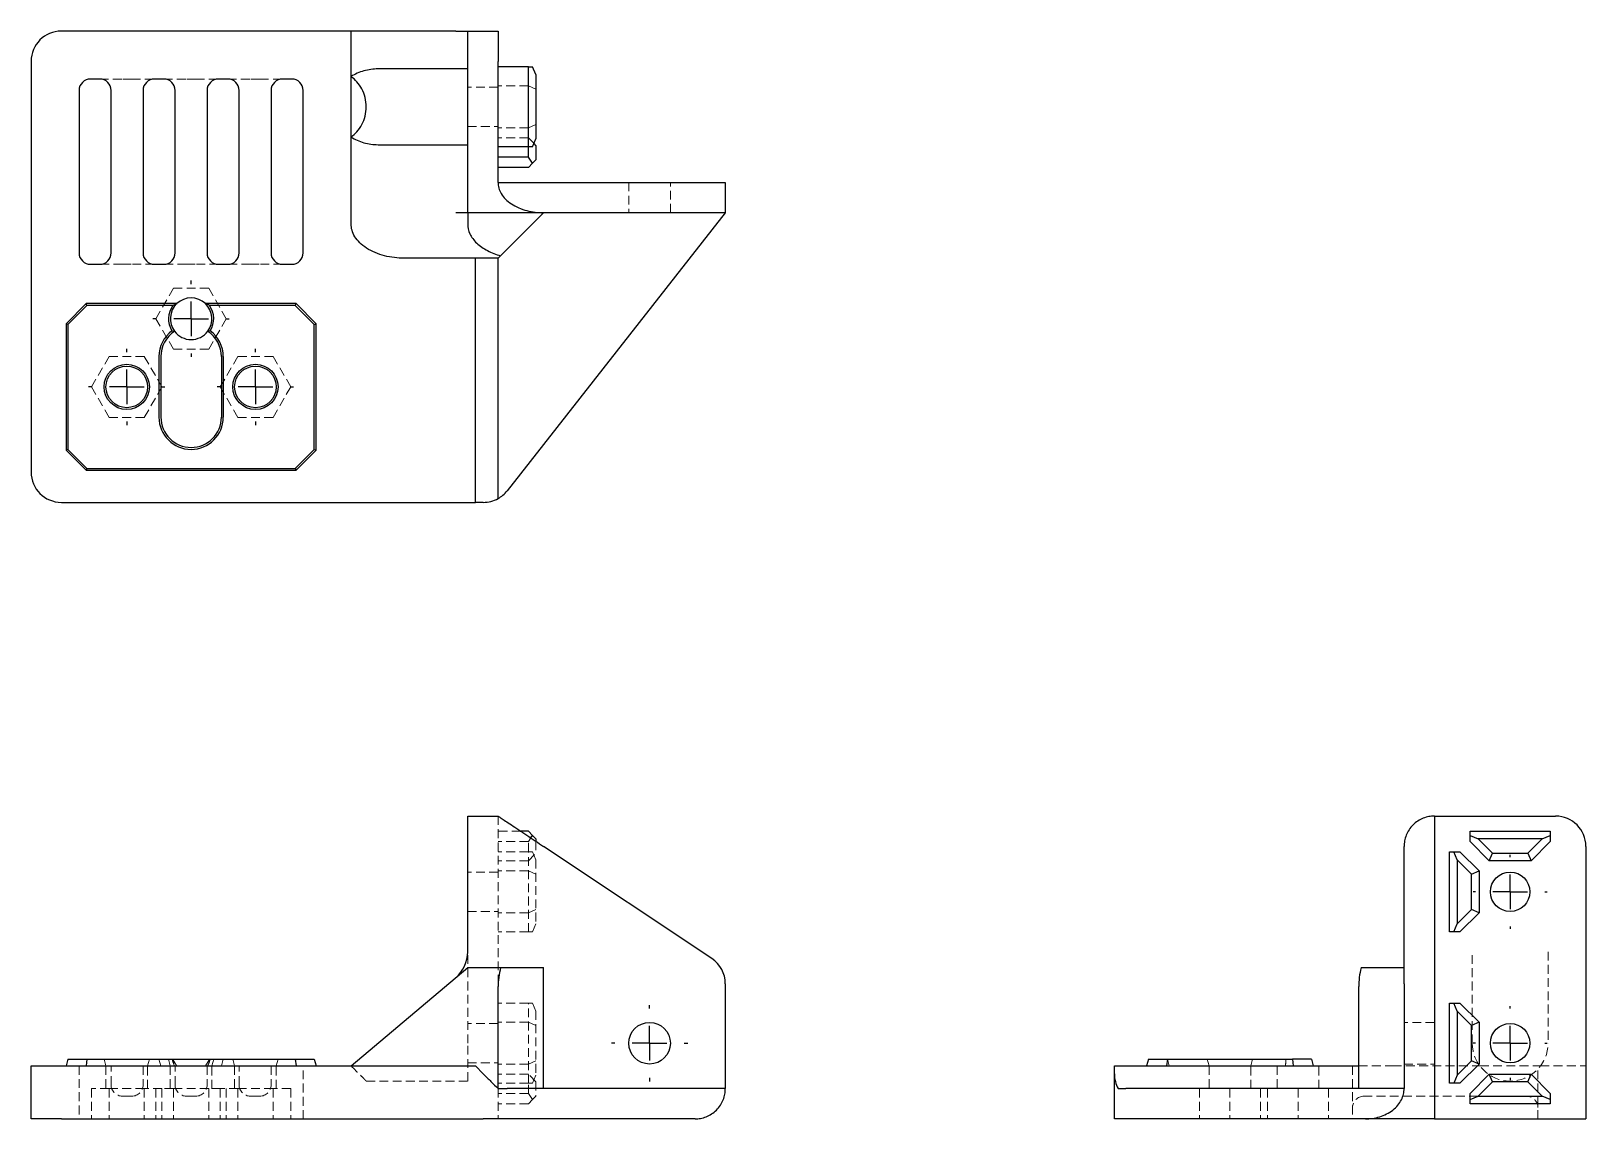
# Model space of a CAD drawing. Header units: millimetres. Extents: x 33 to 257, y 35 to 192.
import ezdxf

# ---------------------------------------------------------------- set-up
doc = ezdxf.new("R2010")
doc.units = ezdxf.units.MM
doc.linetypes.add('HIDDEN', pattern=[1.905, 1.27, -0.635])
doc.layers.add('10', color=7, linetype='Continuous')

# ---------------------------------------------------------------- blocks, each defined once
blk = doc.blocks.new('SW_CENTERMARKSYMBOL_0')
at = {"layer": '10', "color": 0}
for p, q in [((0, 5), (0, 5.5)), ((0, 0), (0, 2.5)), ((-5, 0), (-5.5, 0)), ((0, 0), (-2.5, 0)), ((0, 0), (0, -2.5)), ((0, 0), (2.5, 0)), ((5, 0), (5.5, 0)), ((0, -5), (0, -5.5))]:
    blk.add_line(p, q, dxfattribs=at)
blk = doc.blocks.new('SW_CENTERMARKSYMBOL_1')
at = {"layer": '10', "color": 0}
for p, q in [((0, 5), (0, 5.5)), ((0, 0), (0, 2.5)), ((-5, 0), (-5.5, 0)), ((0, 0), (-2.5, 0)), ((0, 0), (0, -2.5)), ((0, 0), (2.5, 0)), ((5, 0), (5.5, 0)), ((0, -5), (0, -5.5))]:
    blk.add_line(p, q, dxfattribs=at)
blk = doc.blocks.new('SW_CENTERMARKSYMBOL_2')
at = {"layer": '10', "color": 0}
for p, q in [((0, 5), (0, 5.5)), ((0, 0), (0, 2.5)), ((-5, 0), (-5.5, 0)), ((0, 0), (-2.5, 0)), ((0, 0), (0, -2.5)), ((0, 0), (2.5, 0)), ((5, 0), (5.5, 0)), ((0, -5), (0, -5.5))]:
    blk.add_line(p, q, dxfattribs=at)
blk = doc.blocks.new('SW_CENTERMARKSYMBOL_3')
at = {"layer": '10', "color": 0}
for p, q in [((0, 5), (0, 5.5)), ((0, 0), (0, 2.5)), ((-5, 0), (-5.5, 0)), ((0, 0), (-2.5, 0)), ((0, 0), (0, -2.5)), ((0, 0), (2.5, 0)), ((5, 0), (5.5, 0)), ((0, -5), (0, -5.5))]:
    blk.add_line(p, q, dxfattribs=at)
blk = doc.blocks.new('SW_CENTERMARKSYMBOL_4')
at = {"layer": '10', "color": 0}
for p, q in [((0, 5), (0, 5.34)), ((0, 0), (0, 2.5)), ((-5, 0), (-5.34, 0)), ((0, 0), (-2.5, 0)), ((0, 0), (0, -2.5)), ((0, 0), (2.5, 0)), ((5, 0), (5.34, 0)), ((0, -5), (0, -5.34))]:
    blk.add_line(p, q, dxfattribs=at)
blk = doc.blocks.new('SW_CENTERMARKSYMBOL_5')
at = {"layer": '10', "color": 0}
for p, q in [((0, 5), (0, 5.34)), ((0, 0), (0, 2.5)), ((-5, 0), (-5.34, 0)), ((0, 0), (-2.5, 0)), ((0, 0), (0, -2.5)), ((0, 0), (2.5, 0)), ((5, 0), (5.34, 0)), ((0, -5), (0, -5.34))]:
    blk.add_line(p, q, dxfattribs=at)

msp = doc.modelspace()

# ---------------------------------------------------------------- linework, layer by layer
at = {"color": 7, "linetype": 'Continuous', "lineweight": 25}
for p, q in [((79.1, 191.96), (37.36, 191.96)), ((79.1, 185.41), (79.1, 191.96)), ((94.16, 191.96), (79.1, 191.96)), ((94.16, 191.96), (95.9, 191.96)), ((95.9, 191.96), (100.27, 191.96)), ((95.9, 187.6), (95.9, 191.96)), ((100.27, 191.96), (100.27, 187.6)), ((33, 187.6), (33, 128.4)), ((94.16, 186.51), (82.98, 186.51)), ((95.9, 186.51), (94.16, 186.51)), ((95.9, 170.14), (95.9, 187.6)), ((100.27, 170.14), (100.27, 187.6)), ((104.63, 186.83), (100.27, 186.83)), ((104.63, 175.27), (104.63, 186.83)), ((104.63, 186.83), (105.24, 186.83)), ((105.72, 185.68), (105.24, 186.83)), ((42.89, 185.05), (41.55, 185.05)), ((52.11, 185.05), (50.77, 185.05)), ((61.33, 185.05), (59.99, 185.05)), ((70.55, 185.05), (69.21, 185.05)), ((79.1, 176.69), (79.1, 185.41)), ((105.72, 185.68), (105.72, 176.42)), ((39.91, 183.41), (39.91, 159.99)), ((44.52, 159.99), (44.52, 183.41)), ((49.13, 183.41), (49.13, 159.99)), ((53.74, 159.99), (53.74, 183.41)), ((58.35, 183.41), (58.35, 159.99)), ((62.96, 159.99), (62.96, 183.41)), ((67.57, 183.41), (67.57, 159.99)), ((72.18, 159.99), (72.18, 183.41)), ((79.1, 164.14), (79.1, 176.69)), ((82.98, 175.59), (94.16, 175.59)), ((94.16, 175.59), (95.9, 175.59)), ((104.63, 175.27), (100.27, 175.27)), ((105.24, 175.27), (104.63, 175.27)), ((104.63, 173.8), (104.63, 175.27)), ((105.24, 175.27), (105.72, 176.42)), ((105.72, 175.48), (105.45, 175.76)), ((105.72, 175.48), (105.72, 173.41)), ((104.63, 173.8), (100.27, 173.8)), ((105.24, 172.93), (104.63, 173.8)), ((104.63, 172.32), (105.24, 172.93)), ((105.72, 173.41), (105.24, 172.93)), ((104.63, 172.32), (100.27, 172.32)), ((95.9, 165.77), (95.9, 170.14)), ((100.27, 170.14), (131.06, 170.14)), ((131.06, 170.14), (133, 170.14)), ((133, 170.14), (133, 165.77)), ((95.9, 165.77), (94.16, 165.77)), ((106.81, 165.77), (95.9, 165.77)), ((95.9, 165.77), (95.9, 164.14)), ((100.63, 159.59), (106.81, 165.77)), ((133, 165.77), (101.58, 125.71)), ((131.06, 165.77), (106.81, 165.77)), ((133, 165.77), (131.06, 165.77)), ((100.27, 159.23), (86.71, 159.23)), ((96.99, 124.04), (96.99, 159.23)), ((100.27, 124.59), (100.27, 159.23)), ((41.55, 158.35), (42.89, 158.35)), ((50.77, 158.35), (52.11, 158.35)), ((59.99, 158.35), (61.33, 158.35)), ((69.21, 158.35), (70.55, 158.35)), ((40.94, 152.68), (38.05, 149.79)), ((41.05, 152.42), (38.31, 149.68)), ((41.05, 152.42), (40.94, 152.68)), ((53.99, 152.68), (40.94, 152.68)), ((53.41, 152.42), (41.05, 152.42)), ((71.16, 152.68), (58.11, 152.68)), ((71.05, 152.42), (58.69, 152.42)), ((71.05, 152.42), (71.16, 152.68)), ((71.05, 152.42), (73.79, 149.68)), ((71.16, 152.68), (74.05, 149.79)), ((38.31, 149.68), (38.05, 149.79)), ((38.05, 149.79), (38.05, 131.57)), ((38.31, 149.68), (38.31, 131.68)), ((73.79, 149.68), (74.05, 149.79)), ((73.79, 131.68), (73.79, 149.68)), ((74.05, 131.57), (74.05, 149.79)), ((51.42, 145.04), (51.42, 136.31)), ((51.69, 145.04), (51.69, 136.31)), ((60.41, 145.04), (60.41, 136.31)), ((60.68, 145.04), (60.68, 136.31)), ((38.31, 131.68), (38.05, 131.57)), ((38.05, 131.57), (40.94, 128.68)), ((38.31, 131.68), (41.05, 128.94)), ((71.05, 128.94), (73.79, 131.68)), ((71.16, 128.68), (74.05, 131.57)), ((73.79, 131.68), (74.05, 131.57)), ((41.05, 128.94), (40.94, 128.68)), ((40.94, 128.68), (71.16, 128.68)), ((41.05, 128.94), (71.05, 128.94)), ((71.05, 128.94), (71.16, 128.68)), ((37.36, 124.04), (96.99, 124.04)), ((98.14, 124.04), (96.99, 124.04)), ((95.9, 78.82), (100.27, 78.82)), ((95.9, 74.46), (95.9, 78.82)), ((235.14, 78.82), (235.14, 58.3)), ((235.14, 78.82), (252.6, 78.82)), ((104.63, 76.64), (103.54, 76.64)), ((105.24, 76.03), (104.63, 76.64)), ((240.27, 76.03), (240.27, 76.64)), ((240.27, 76.64), (251.83, 76.64)), ((251.83, 76.64), (251.83, 76.03)), ((95.9, 59.28), (95.9, 74.46)), ((104.99, 75.67), (105.24, 76.03)), ((105.24, 76.03), (105.72, 75.55)), ((105.72, 75.55), (105.72, 75.19)), ((131.06, 58.3), (106.81, 74.46)), ((230.77, 58.3), (230.77, 74.46)), ((240.27, 76.03), (241.42, 75.55)), ((240.27, 75.16), (240.27, 76.03)), ((243.04, 72.39), (240.27, 75.16)), ((250.68, 75.55), (241.42, 75.55)), ((241.42, 75.55), (243.49, 73.48)), ((248.61, 73.48), (250.68, 75.55)), ((251.83, 75.16), (249.06, 72.39)), ((250.68, 75.55), (251.83, 76.03)), ((251.83, 76.03), (251.83, 75.16)), ((256.96, 74.46), (256.96, 35.18)), ((237.32, 62.13), (237.32, 73.69)), ((237.32, 73.69), (237.93, 73.69)), ((238.41, 72.54), (237.93, 73.69)), ((237.93, 73.69), (238.8, 73.69)), ((240.48, 70.47), (238.41, 72.54)), ((238.41, 72.54), (238.41, 63.28)), ((238.8, 73.69), (241.58, 70.92)), ((243.04, 72.39), (243.49, 73.48)), ((249.06, 72.39), (243.04, 72.39)), ((243.49, 73.48), (248.61, 73.48)), ((248.61, 73.48), (249.06, 72.39)), ((240.48, 70.47), (241.58, 70.92)), ((240.48, 65.35), (240.48, 70.47)), ((241.58, 70.92), (241.58, 64.9)), ((238.41, 63.28), (240.48, 65.35)), ((241.58, 64.9), (240.48, 65.35)), ((237.93, 62.13), (238.41, 63.28)), ((241.58, 64.9), (238.8, 62.13)), ((237.93, 62.13), (237.32, 62.13)), ((238.8, 62.13), (237.93, 62.13)), ((230.77, 54.66), (230.77, 58.3)), ((235.14, 58.3), (235.14, 54.66)), ((79.1, 42.82), (95.9, 57)), ((100.63, 57), (106.81, 57)), ((106.81, 39.54), (106.81, 57)), ((224.59, 57), (230.77, 57)), ((100.27, 39.54), (100.27, 54.26)), ((133, 54.66), (133, 39.54)), ((224.23, 39.54), (224.23, 54.26)), ((230.77, 54.66), (230.77, 39.54)), ((235.14, 54.66), (235.14, 39.54)), ((237.32, 51.87), (237.93, 51.87)), ((237.32, 40.31), (237.32, 51.87)), ((238.41, 50.72), (237.93, 51.87)), ((237.93, 51.87), (238.8, 51.87)), ((238.8, 51.87), (241.58, 49.1)), ((240.48, 48.65), (238.41, 50.72)), ((238.41, 50.72), (238.41, 41.46)), ((241.58, 49.1), (240.48, 48.65)), ((240.48, 43.53), (240.48, 48.65)), ((241.58, 49.1), (241.58, 43.08)), ((33, 35.18), (33, 42.82)), ((33, 42.82), (37.36, 42.82)), ((37.36, 42.82), (96.99, 42.82)), ((38.31, 43.8), (38.05, 42.82)), ((38.31, 43.8), (41.05, 43.8)), ((41.05, 43.8), (40.94, 42.82)), ((41.05, 43.8), (71.05, 43.8)), ((71.05, 43.8), (71.16, 42.82)), ((71.05, 43.8), (73.79, 43.8)), ((73.79, 43.8), (74.05, 42.82)), ((98.14, 41.67), (96.99, 42.82)), ((189.04, 42.82), (224.23, 42.82)), ((189.04, 41.67), (189.04, 42.82)), ((193.94, 43.8), (193.68, 42.82)), ((193.94, 43.8), (196.68, 43.8)), ((196.68, 43.8), (196.57, 42.82)), ((196.68, 43.8), (214.68, 43.8)), ((214.68, 43.8), (214.79, 42.82)), ((217.42, 43.8), (214.68, 43.8)), ((217.42, 43.8), (217.68, 42.82)), ((238.41, 41.46), (240.48, 43.53)), ((241.58, 43.08), (238.8, 40.31)), ((241.58, 43.08), (240.48, 43.53)), ((189.04, 35.18), (189.04, 41.67)), ((238.41, 41.46), (237.93, 40.31)), ((240.27, 38.84), (243.04, 41.61)), ((243.49, 40.52), (241.42, 38.45)), ((243.49, 40.52), (243.04, 41.61)), ((243.04, 41.61), (249.06, 41.61)), ((248.61, 40.52), (243.49, 40.52)), ((248.61, 40.52), (249.06, 41.61)), ((250.68, 38.45), (248.61, 40.52)), ((249.06, 41.61), (251.83, 38.84)), ((100.27, 39.54), (101.58, 39.54)), ((133, 39.54), (101.58, 39.54)), ((189.59, 39.54), (190.71, 39.54)), ((230.77, 39.54), (190.71, 39.54)), ((235.14, 39.54), (235.14, 35.18)), ((237.93, 40.31), (237.32, 40.31)), ((238.8, 40.31), (237.93, 40.31)), ((240.27, 37.97), (240.27, 38.84)), ((240.27, 37.97), (241.42, 38.45)), ((241.42, 38.45), (250.68, 38.45)), ((251.83, 37.97), (250.68, 38.45)), ((251.83, 38.84), (251.83, 37.97)), ((240.27, 37.36), (240.27, 37.97)), ((251.83, 37.36), (240.27, 37.36)), ((251.83, 37.97), (251.83, 37.36)), ((37.36, 35.18), (33, 35.18)), ((37.36, 35.18), (98.14, 35.18)), ((101.58, 35.18), (98.14, 35.18)), ((128.64, 35.18), (101.58, 35.18)), ((190.71, 35.18), (189.04, 35.18)), ((225.21, 35.18), (190.71, 35.18)), ((235.14, 35.18), (225.21, 35.18)), ((235.14, 35.18), (256.96, 35.18))]:
    msp.add_line(p, q, dxfattribs=at)
at = {"color": 7, "linetype": 'HIDDEN', "lineweight": 18}
for p, q in [((42.89, 185.05), (46.16, 185.05)), ((47.5, 185.05), (46.16, 185.05)), ((47.5, 185.05), (50.77, 185.05)), ((52.11, 185.05), (55.38, 185.05)), ((56.72, 185.05), (55.38, 185.05)), ((56.72, 185.05), (59.99, 185.05)), ((61.33, 185.05), (64.6, 185.05)), ((65.94, 185.05), (64.6, 185.05)), ((65.94, 185.05), (69.21, 185.05)), ((100.27, 183.89), (95.9, 183.89)), ((104.63, 184.06), (100.27, 184.06)), ((105.72, 183.61), (104.63, 184.06)), ((95.9, 178.21), (100.27, 178.21)), ((104.63, 178.04), (100.27, 178.04)), ((104.63, 178.04), (105.72, 178.49)), ((104.63, 176.58), (100.27, 176.58)), ((105.45, 175.76), (104.63, 176.58)), ((119.09, 170.14), (119.09, 165.77)), ((125.09, 165.77), (125.09, 170.14)), ((46.16, 158.35), (42.89, 158.35)), ((46.16, 158.35), (47.5, 158.35)), ((50.77, 158.35), (47.5, 158.35)), ((55.38, 158.35), (52.11, 158.35)), ((55.38, 158.35), (56.72, 158.35)), ((59.99, 158.35), (56.72, 158.35)), ((64.6, 158.35), (61.33, 158.35)), ((64.6, 158.35), (65.94, 158.35)), ((69.21, 158.35), (65.94, 158.35)), ((50.98, 150.5), (53.51, 154.89)), ((53.51, 154.89), (58.59, 154.89)), ((58.59, 154.89), (61.12, 150.5)), ((53.51, 146.11), (50.98, 150.5)), ((61.12, 150.5), (58.59, 146.11)), ((58.59, 146.11), (53.51, 146.11)), ((41.7, 140.68), (44.24, 145.07)), ((44.24, 145.07), (49.31, 145.07)), ((49.31, 145.07), (51.85, 140.68)), ((60.25, 140.68), (62.79, 145.07)), ((62.79, 145.07), (67.86, 145.07)), ((67.86, 145.07), (70.4, 140.68)), ((44.24, 136.29), (41.7, 140.68)), ((51.85, 140.68), (49.31, 136.29)), ((62.79, 136.29), (60.25, 140.68)), ((70.4, 140.68), (67.86, 136.29)), ((49.31, 136.29), (44.24, 136.29)), ((67.86, 136.29), (62.79, 136.29)), ((100.27, 78.82), (100.27, 54.26)), ((103.54, 76.64), (100.27, 76.64)), ((104.63, 75.16), (100.27, 75.16)), ((104.63, 75.16), (104.99, 75.67)), ((104.63, 73.69), (104.63, 75.16)), ((105.72, 75.19), (105.72, 73.48)), ((104.63, 73.69), (100.27, 73.69)), ((104.63, 72.39), (100.27, 72.39)), ((104.63, 62.13), (104.63, 73.69)), ((104.63, 73.69), (105.24, 73.69)), ((104.63, 72.39), (105.72, 73.48)), ((105.72, 72.54), (105.24, 73.69)), ((105.72, 72.54), (105.72, 63.28)), ((100.27, 70.75), (95.9, 70.75)), ((104.63, 70.92), (100.27, 70.92)), ((105.72, 70.47), (104.63, 70.92)), ((95.9, 65.07), (100.27, 65.07)), ((104.63, 64.9), (105.72, 65.35)), ((104.63, 64.9), (100.27, 64.9)), ((105.24, 62.13), (105.72, 63.28)), ((104.63, 62.13), (100.27, 62.13)), ((105.24, 62.13), (104.63, 62.13)), ((95.9, 46.09), (95.9, 59.28)), ((240.59, 46.09), (240.59, 59.28)), ((251.51, 59.28), (251.51, 46.09)), ((104.63, 51.87), (100.27, 51.87)), ((104.63, 40.31), (104.63, 51.87)), ((104.63, 51.87), (105.24, 51.87)), ((105.72, 50.72), (105.24, 51.87)), ((105.72, 50.72), (105.72, 41.46)), ((100.27, 48.93), (95.9, 48.93)), ((104.63, 49.1), (100.27, 49.1)), ((104.63, 49.1), (105.72, 48.65)), ((235.14, 49.09), (230.77, 49.09)), ((95.9, 40.63), (95.9, 46.09)), ((39.91, 42.82), (39.91, 35.18)), ((43.51, 43.8), (43.77, 42.82)), ((43.77, 42.82), (43.77, 39.54)), ((44.52, 40.09), (44.52, 42.82)), ((49.13, 42.82), (49.13, 40.09)), ((49.78, 42.82), (50.04, 43.8)), ((49.78, 39.54), (49.78, 42.82)), ((51.42, 43.8), (51.69, 42.82)), ((52.79, 43.8), (53.05, 42.82)), ((53.05, 42.82), (53.05, 39.54)), ((53.74, 40.09), (53.74, 42.82)), ((58.35, 42.82), (58.35, 40.09)), ((59.05, 42.82), (59.31, 43.8)), ((59.05, 39.54), (59.05, 42.82)), ((60.68, 43.8), (60.41, 42.82)), ((62.06, 43.8), (62.32, 42.82)), ((62.32, 42.82), (62.32, 39.54)), ((62.96, 40.09), (62.96, 42.82)), ((67.57, 42.82), (67.57, 40.09)), ((68.32, 42.82), (68.59, 43.8)), ((68.32, 39.54), (68.32, 42.82)), ((72.18, 35.18), (72.18, 42.82)), ((95.9, 43.25), (100.27, 43.25)), ((104.63, 43.08), (100.27, 43.08)), ((104.63, 43.08), (105.72, 43.53)), ((196.69, 43.8), (196.95, 42.82)), ((202.41, 43.8), (202.68, 42.82)), ((202.68, 42.82), (202.68, 39.54)), ((208.68, 42.82), (208.94, 43.8)), ((208.68, 39.54), (208.68, 42.82)), ((212.5, 42.82), (212.5, 39.54)), ((218.5, 39.54), (218.5, 42.82)), ((223.35, 42.82), (223.35, 35.18)), ((229.14, 42.82), (241.69, 42.82)), ((230.77, 43.09), (235.14, 43.09)), ((241.69, 42.82), (250.41, 42.82)), ((250.05, 35.18), (250.05, 42.82)), ((250.41, 42.82), (256.96, 42.82)), ((81.28, 40.63), (95.9, 40.63)), ((104.63, 41.61), (100.27, 41.61)), ((105.72, 40.52), (104.63, 41.61)), ((105.72, 41.46), (105.24, 40.31)), ((105.72, 40.52), (105.72, 38.45)), ((44.24, 39.54), (41.7, 39.54)), ((41.7, 39.54), (41.7, 35.18)), ((44.24, 39.54), (44.24, 35.18)), ((49.31, 39.54), (44.24, 39.54)), ((47.5, 38.45), (46.16, 38.45)), ((49.31, 39.54), (49.31, 35.18)), ((51.85, 39.54), (49.31, 39.54)), ((50.98, 39.54), (50.98, 35.18)), ((51.85, 39.54), (51.85, 35.18)), ((53.51, 39.54), (51.85, 39.54)), ((53.51, 39.54), (53.51, 35.18)), ((58.59, 39.54), (53.51, 39.54)), ((56.72, 38.45), (55.38, 38.45)), ((60.25, 39.54), (58.59, 39.54)), ((58.59, 39.54), (58.59, 35.18)), ((62.79, 39.54), (60.25, 39.54)), ((60.25, 39.54), (60.25, 35.18)), ((61.12, 39.54), (61.12, 35.18)), ((62.79, 39.54), (62.79, 35.18)), ((67.86, 39.54), (62.79, 39.54)), ((65.94, 38.45), (64.6, 38.45)), ((70.4, 39.54), (67.86, 39.54)), ((67.86, 39.54), (67.86, 35.18)), ((70.4, 39.54), (70.4, 35.18)), ((104.63, 40.31), (100.27, 40.31)), ((100.27, 39.54), (100.27, 35.18)), ((104.63, 38.84), (100.27, 38.84)), ((105.24, 40.31), (104.63, 40.31)), ((104.63, 38.84), (104.63, 40.31)), ((105.24, 37.97), (104.63, 38.84)), ((105.24, 37.97), (105.72, 38.45)), ((201.29, 39.54), (201.29, 35.18)), ((205.68, 39.54), (205.68, 35.18)), ((210.07, 39.54), (210.07, 35.18)), ((211.11, 39.54), (211.11, 35.18)), ((215.5, 39.54), (215.5, 35.18)), ((219.89, 39.54), (219.89, 35.18)), ((241.42, 38.45), (224.99, 38.45)), ((104.63, 37.36), (100.27, 37.36)), ((104.63, 37.36), (105.24, 37.97))]:
    msp.add_line(p, q, dxfattribs=at)
at = {"color": 7, "linetype": 'Continuous', "lineweight": 25}
for centre, radius in [((46.78, 140.68), 3.26), ((46.78, 140.68), 3), ((65.32, 140.68), 3.26), ((65.32, 140.68), 3), ((246.05, 67.91), 2.84), ((122.09, 46.09), 3), ((246.05, 46.09), 2.84)]:
    msp.add_circle(centre, radius, dxfattribs=at)
for centre, radius, start, end in [((37.36, 187.6), 4.36, 90, 180), ((41.55, 183.41), 1.64, 90, 180), ((42.89, 183.41), 1.64, 0, 90), ((50.77, 183.41), 1.64, 90, 180), ((52.11, 183.41), 1.64, 0, 90), ((59.99, 183.41), 1.64, 90, 180), ((61.33, 183.41), 1.64, 0, 90), ((69.21, 183.41), 1.64, 90, 180), ((70.55, 183.41), 1.64, 0, 90), ((41.55, 159.99), 1.64, 180, 270), ((42.89, 159.99), 1.64, 270, 0), ((50.77, 159.99), 1.64, 180, 270), ((52.11, 159.99), 1.64, 270, 0), ((59.99, 159.99), 1.64, 180, 270), ((61.33, 159.99), 1.64, 270, 0), ((69.21, 159.99), 1.64, 180, 270), ((70.55, 159.99), 1.64, 270, 0), ((56.05, 150.5), 3.26, 143.9837, 212.2463), ((56.05, 150.5), 3, 133.3418, 217.0328), ((56.05, 150.5), 3, 46.6582, 133.3418), ((56.05, 150.5), 3, 322.9672, 46.6582), ((56.05, 150.5), 3.26, 327.7537, 36.0163), ((56.05, 145.04), 4.63, 126.6189, 180), ((56.05, 145.04), 4.36, 123.2864, 180), ((56.05, 150.5), 3, 217.0328, 322.9672), ((56.05, 145.04), 4.36, 0, 56.7136), ((56.05, 145.04), 4.63, 0, 53.3811), ((56.05, 136.31), 4.63, 180, 0), ((56.05, 136.31), 4.36, 180, 0), ((37.36, 128.4), 4.36, 180, 270), ((98.14, 128.4), 4.36, 299.1155, 321.8924), ((252.6, 74.46), 4.36, 0, 90), ((90.99, 59.28), 4.91, 310.1696, 0), ((128.64, 54.66), 4.36, 0, 56.3099)]:
    msp.add_arc(centre, radius, start, end, dxfattribs=at)
at = {"color": 7, "linetype": 'HIDDEN', "lineweight": 18}
for centre, radius, start, end in [((246.05, 46.09), 5.46, 180, 0), ((46.16, 40.09), 1.64, 180, 270), ((47.5, 40.09), 1.64, 270, 0), ((55.38, 40.09), 1.64, 180, 270), ((56.72, 40.09), 1.64, 270, 0), ((64.6, 40.09), 1.64, 180, 270), ((65.94, 40.09), 1.64, 270, 0), ((224.99, 36.81), 1.64, 90, 180), ((248.41, 36.81), 1.64, 0, 90)]:
    msp.add_arc(centre, radius, start, end, dxfattribs=at)
at = {"color": 7, "linetype": 'Continuous', "lineweight": 25}
for points, knots in [([(82.98, 186.51), (82.3, 186.51), (81.6, 186.41), (80.27, 186.04), (79.64, 185.76), (79.1, 185.41)], [0, 0, 0, 0, 0.5, 0.5, 1, 1, 1, 1]), ([(79.1, 176.69), (79.39, 176.9), (79.67, 177.16), (80.2, 177.76), (80.44, 178.1), (80.84, 178.86), (81, 179.27), (81.22, 180.14), (81.28, 180.6), (81.28, 181.5), (81.22, 181.96), (81, 182.83), (80.84, 183.24), (80.44, 183.99), (80.2, 184.34), (79.67, 184.94), (79.39, 185.2), (79.1, 185.41)], [0, 0, 0, 0, 0.125, 0.125, 0.25, 0.25, 0.375, 0.375, 0.5, 0.5, 0.625, 0.625, 0.75, 0.75, 0.875, 0.875, 1, 1, 1, 1]), ([(79.1, 176.69), (79.64, 176.34), (80.27, 176.06), (81.6, 175.69), (82.3, 175.59), (82.98, 175.59)], [0, 0, 0, 0, 0.5, 0.5, 1, 1, 1, 1]), ([(100.27, 170.14), (100.27, 169.88), (100.3, 169.61), (100.45, 169.07), (100.57, 168.8), (100.89, 168.26), (101.09, 168), (101.58, 167.5), (101.86, 167.27), (102.5, 166.84), (102.86, 166.65), (103.61, 166.32), (104, 166.19), (104.81, 165.97), (105.22, 165.9), (106.03, 165.8), (106.43, 165.77), (106.81, 165.77)], [0, 0, 0, 0, 0.125, 0.125, 0.25, 0.25, 0.375, 0.375, 0.5, 0.5, 0.625, 0.625, 0.75, 0.75, 0.875, 0.875, 1, 1, 1, 1]), ([(86.71, 159.23), (86.26, 159.23), (85.8, 159.25), (84.85, 159.37), (84.38, 159.45), (83.44, 159.69), (82.98, 159.84), (82.11, 160.21), (81.7, 160.43), (80.96, 160.91), (80.62, 161.17), (80.06, 161.73), (79.82, 162.03), (79.45, 162.63), (79.31, 162.94), (79.14, 163.55), (79.1, 163.85), (79.1, 164.14)], [0, 0, 0, 0, 0.125, 0.125, 0.25, 0.25, 0.375, 0.375, 0.5, 0.5, 0.625, 0.625, 0.75, 0.75, 0.875, 0.875, 1, 1, 1, 1]), ([(95.9, 164.14), (95.9, 163.68), (96, 163.2), (96.43, 162.27), (96.76, 161.81), (97.63, 160.99), (98.16, 160.62), (99.33, 160.01), (99.98, 159.77), (100.63, 159.59)], [0, 0, 0, 0, 0.25, 0.25, 0.5, 0.5, 0.75, 0.75, 1, 1, 1, 1]), ([(100.63, 159.59), (100.51, 159.47), (100.42, 159.38), (100.3, 159.26), (100.27, 159.23), (100.27, 159.23)], [0, 0, 0, 0, 0.5, 0.5, 1, 1, 1, 1]), ([(53.41, 152.42), (53.5, 152.46), (53.68, 152.55), (53.89, 152.64), (53.99, 152.68)], [0, 0, 0, 0, 0.523271, 1, 1, 1, 1]), ([(58.69, 152.42), (58.6, 152.46), (58.42, 152.55), (58.21, 152.64), (58.11, 152.68)], [0, 0, 0, 0, 0.522446, 1, 1, 1, 1]), ([(98.14, 124.04), (98.51, 124.04), (98.88, 124.09), (99.6, 124.27), (99.95, 124.41), (100.27, 124.59)], [0, 0, 0, 0, 0.5, 0.5, 1, 1, 1, 1]), ([(100.27, 78.82), (100.27, 78.82), (100.3, 78.8), (100.45, 78.7), (100.57, 78.62), (100.89, 78.41), (101.09, 78.27), (101.58, 77.95), (101.86, 77.76), (102.5, 77.33), (102.86, 77.1), (103.61, 76.6), (104, 76.33), (104.81, 75.8), (105.22, 75.52), (106.03, 74.98), (106.43, 74.71), (106.81, 74.46)], [0, 0, 0, 0, 0.125, 0.125, 0.25, 0.25, 0.375, 0.375, 0.5, 0.5, 0.625, 0.625, 0.75, 0.75, 0.875, 0.875, 1, 1, 1, 1]), ([(235.14, 78.82), (234.88, 78.82), (234.61, 78.8), (234.07, 78.7), (233.8, 78.62), (233.26, 78.41), (233, 78.27), (232.5, 77.95), (232.27, 77.76), (231.84, 77.33), (231.65, 77.1), (231.32, 76.6), (231.19, 76.33), (230.97, 75.8), (230.9, 75.52), (230.8, 74.98), (230.77, 74.71), (230.77, 74.46)], [0, 0, 0, 0, 0.125, 0.125, 0.25, 0.25, 0.375, 0.375, 0.5, 0.5, 0.625, 0.625, 0.75, 0.75, 0.875, 0.875, 1, 1, 1, 1]), ([(95.9, 57), (95.9, 57), (96, 57), (96.43, 57), (96.76, 57), (97.63, 57), (98.16, 57), (99.33, 57), (99.98, 57), (100.63, 57)], [0, 0, 0, 0, 0.25, 0.25, 0.5, 0.5, 0.75, 0.75, 1, 1, 1, 1]), ([(100.63, 57), (100.51, 56.52), (100.42, 56.04), (100.3, 55.12), (100.27, 54.67), (100.27, 54.26)], [0, 0, 0, 0, 0.5, 0.5, 1, 1, 1, 1]), ([(224.59, 57), (224.47, 56.52), (224.38, 56.04), (224.26, 55.12), (224.23, 54.67), (224.23, 54.26)], [0, 0, 0, 0, 0.5, 0.5, 1, 1, 1, 1]), ([(98.14, 41.67), (98.51, 41.3), (98.88, 40.93), (99.6, 40.21), (99.95, 39.86), (100.27, 39.54)], [0, 0, 0, 0, 0.5, 0.5, 1, 1, 1, 1]), ([(189.04, 41.67), (189.04, 41.3), (189.09, 40.93), (189.27, 40.21), (189.41, 39.86), (189.59, 39.54)], [0, 0, 0, 0, 0.5, 0.5, 1, 1, 1, 1]), ([(128.64, 35.18), (128.89, 35.18), (129.16, 35.2), (129.7, 35.3), (129.97, 35.38), (130.51, 35.59), (130.77, 35.73), (131.27, 36.05), (131.51, 36.24), (131.93, 36.67), (132.13, 36.9), (132.45, 37.4), (132.59, 37.67), (132.8, 38.2), (132.88, 38.48), (132.98, 39.02), (133, 39.29), (133, 39.54)], [0, 0, 0, 0, 0.125, 0.125, 0.25, 0.25, 0.375, 0.375, 0.5, 0.5, 0.625, 0.625, 0.75, 0.75, 0.875, 0.875, 1, 1, 1, 1]), ([(225.21, 35.18), (225.54, 35.18), (225.88, 35.2), (226.57, 35.3), (226.92, 35.38), (227.6, 35.59), (227.94, 35.73), (228.57, 36.05), (228.87, 36.24), (229.42, 36.67), (229.66, 36.9), (230.08, 37.4), (230.25, 37.67), (230.52, 38.2), (230.62, 38.48), (230.74, 39.02), (230.77, 39.29), (230.77, 39.54)], [0, 0, 0, 0, 0.125, 0.125, 0.25, 0.25, 0.375, 0.375, 0.5, 0.5, 0.625, 0.625, 0.75, 0.75, 0.875, 0.875, 1, 1, 1, 1])]:
    msp.add_open_spline(points, degree=3, knots=knots, dxfattribs=at)
for points in [[(53.29, 148.76), (53.41, 148.74), (53.53, 148.71), (53.65, 148.69)], [(58.81, 148.76), (58.69, 148.74), (58.57, 148.71), (58.44, 148.69)]]:
    msp.add_open_spline(points, degree=3, dxfattribs=at)
at = {"color": 7, "linetype": 'HIDDEN', "lineweight": 18}
for points in [[(53.29, 43.8), (53.41, 43.47), (53.53, 43.14), (53.65, 42.82)], [(58.81, 43.8), (58.69, 43.47), (58.57, 43.14), (58.44, 42.82)], [(213.76, 43.8), (213.74, 43.47), (213.71, 43.14), (213.69, 42.82)]]:
    msp.add_open_spline(points, degree=3, dxfattribs=at)
for points, knots in [([(53.41, 43.8), (53.5, 43.62), (53.68, 43.29), (53.89, 42.97), (53.99, 42.82)], [0, 0, 0, 0, 0.523271, 1, 1, 1, 1]), ([(58.69, 43.8), (58.6, 43.62), (58.42, 43.29), (58.21, 42.97), (58.11, 42.82)], [0, 0, 0, 0, 0.522446, 1, 1, 1, 1]), ([(79.1, 42.82), (79.39, 42.52), (79.67, 42.24), (80.2, 41.72), (80.44, 41.48), (80.84, 41.07), (81, 40.91), (81.22, 40.69), (81.28, 40.63), (81.28, 40.63)], [0, 0, 0, 0, 0.25, 0.25, 0.5, 0.5, 0.75, 0.75, 1, 1, 1, 1]), ([(224.23, 42.82), (224.23, 42.82), (224.25, 42.82), (224.37, 42.82), (224.45, 42.82), (224.69, 42.82), (224.84, 42.82), (225.21, 42.82), (225.43, 42.82), (225.91, 42.82), (226.17, 42.82), (226.73, 42.82), (227.03, 42.82), (227.63, 42.82), (227.94, 42.82), (228.55, 42.82), (228.85, 42.82), (229.14, 42.82)], [0, 0, 0, 0, 0.125, 0.125, 0.25, 0.25, 0.375, 0.375, 0.5, 0.5, 0.625, 0.625, 0.75, 0.75, 0.875, 0.875, 1, 1, 1, 1])]:
    msp.add_open_spline(points, degree=3, knots=knots, dxfattribs=at)

# ---------------------------------------------------------------- block references
at = {"layer": '10'}
for name, p in [('SW_CENTERMARKSYMBOL_1', (56.05, 150.5)), ('SW_CENTERMARKSYMBOL_3', (46.78, 140.68)), ('SW_CENTERMARKSYMBOL_2', (65.32, 140.68)), ('SW_CENTERMARKSYMBOL_5', (246.05, 67.91)), ('SW_CENTERMARKSYMBOL_0', (122.09, 46.09)), ('SW_CENTERMARKSYMBOL_4', (246.05, 46.09))]:
    msp.add_blockref(name, p, dxfattribs=at)

doc.saveas('drawing.dxf')
